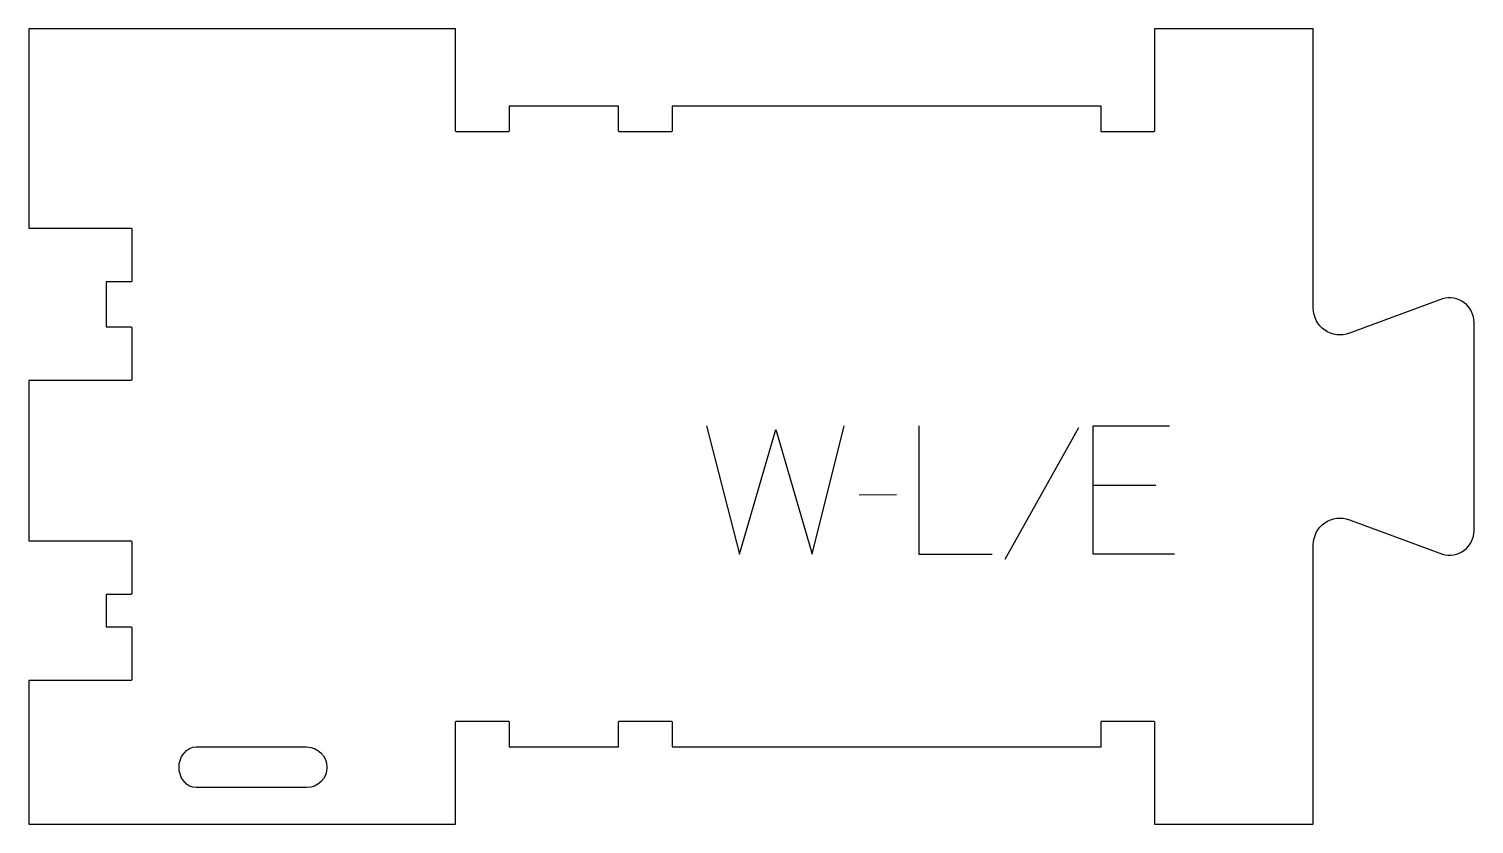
# Model space of a CAD drawing. Header units: millimetres. Extents: x -157 to 180, y -93 to 93.
import ezdxf

# ---------------------------------------------------------------- set-up
doc = ezdxf.new("R2010")
doc.units = ezdxf.units.MM
for name, color, linetype, true_color in [('1_ANYTOOL_1MMDEEP_LABELS_S', 2, 'Continuous', 0xffff00), ('3_ANYTOOL_CUTTHROUGH_INSID', 4, 'Continuous', 0x00ffff), ('4_ANYTOOL_CUTTHROUGH_OUTSI', 5, 'Continuous', 0x0000ff)]:
    doc.layers.add(name, color=color, linetype=linetype, true_color=true_color)

msp = doc.modelspace()

# ---------------------------------------------------------------- linework, layer by layer
at = {"layer": '1_ANYTOOL_1MMDEEP_LABELS_S'}
for p, q in [((88.03, -0.47), (70.84, -31.24)), ((45.64, -16.11), (36.86, -16.2)), ((106.11, -13.93), (91.46, -13.93))]:
    msp.add_line(p, q, dxfattribs=at)
for points in [[(1.29, 0), (9, -30), (17.44, -0.9), (25.93, -30), (33.43, 0)], [(50.79, 0), (50.79, -30), (67.89, -30)], [(110.4, -30), (91.46, -30), (91.46, 0), (109.29, 0)]]:
    msp.add_lwpolyline(points, dxfattribs=at)
at = {"layer": '3_ANYTOOL_CUTTHROUGH_INSID'}
msp.add_lwpolyline([(-91.96, -84.43), (-117.7, -84.43), (-118.48, -84.35), (-119.25, -84.08), (-119.97, -83.62), (-121.1, -82.24), (-121.65, -80.54), (-121.65, -78.83), (-121.1, -77.13), (-119.97, -75.74), (-119.25, -75.29), (-118.48, -75.02), (-117.7, -74.93), (-91.96, -74.93, -1)], format="xyb", close=True, dxfattribs=at)
at = {"layer": '4_ANYTOOL_CUTTHROUGH_OUTSI'}
msp.add_lwpolyline([(-156.71, 92.57), (-156.71, 46.07), (-132.96, 46.07, -0.414214), (-132.71, 45.82), (-132.71, 33.82, -0.414214), (-132.96, 33.57), (-138.71, 33.57), (-138.71, 23.07), (-132.96, 23.07, -0.414214), (-132.71, 22.82), (-132.71, 10.82, -0.414214), (-132.96, 10.57), (-156.71, 10.57), (-156.71, -26.85), (-132.96, -26.85, -0.414214), (-132.71, -27.1), (-132.71, -39.1, -0.414214), (-132.96, -39.35), (-138.71, -39.35), (-138.71, -46.93), (-132.96, -46.93, -0.414214), (-132.71, -47.18), (-132.71, -59.18, -0.414214), (-132.96, -59.43), (-156.71, -59.43), (-156.71, -92.93), (-57.21, -92.93), (-57.21, -69.18, -0.414214), (-56.96, -68.93), (-44.96, -68.93, -0.414214), (-44.71, -69.18), (-44.71, -74.93), (-19.21, -74.93), (-19.21, -69.18, -0.414214), (-18.96, -68.93), (-6.96, -68.93, -0.414214), (-6.71, -69.18), (-6.71, -74.93), (93.29, -74.93), (93.29, -69.18, -0.414214), (93.54, -68.93), (105.54, -68.93, -0.414214), (105.79, -69.18), (105.79, -92.93), (142.79, -92.93), (142.79, -27.8, -0.522099), (151.21, -21.93), (172.9, -29.95, 0.501976), (180.29, -24.44), (180.29, 24.07, 0.501977), (172.9, 29.58), (151.21, 21.57, -0.522094), (142.79, 27.43), (142.79, 92.57), (105.79, 92.57), (105.79, 68.82, -0.414214), (105.54, 68.57), (93.54, 68.57, -0.414214), (93.29, 68.82), (93.29, 74.57), (-6.71, 74.57), (-6.71, 68.82, -0.414214), (-6.96, 68.57), (-18.96, 68.57, -0.414214), (-19.21, 68.82), (-19.21, 74.57), (-44.71, 74.57), (-44.71, 68.82, -0.414214), (-44.96, 68.57), (-56.96, 68.57, -0.414214), (-57.21, 68.82), (-57.21, 92.57)], format="xyb", close=True, dxfattribs=at)

doc.saveas('drawing.dxf')
